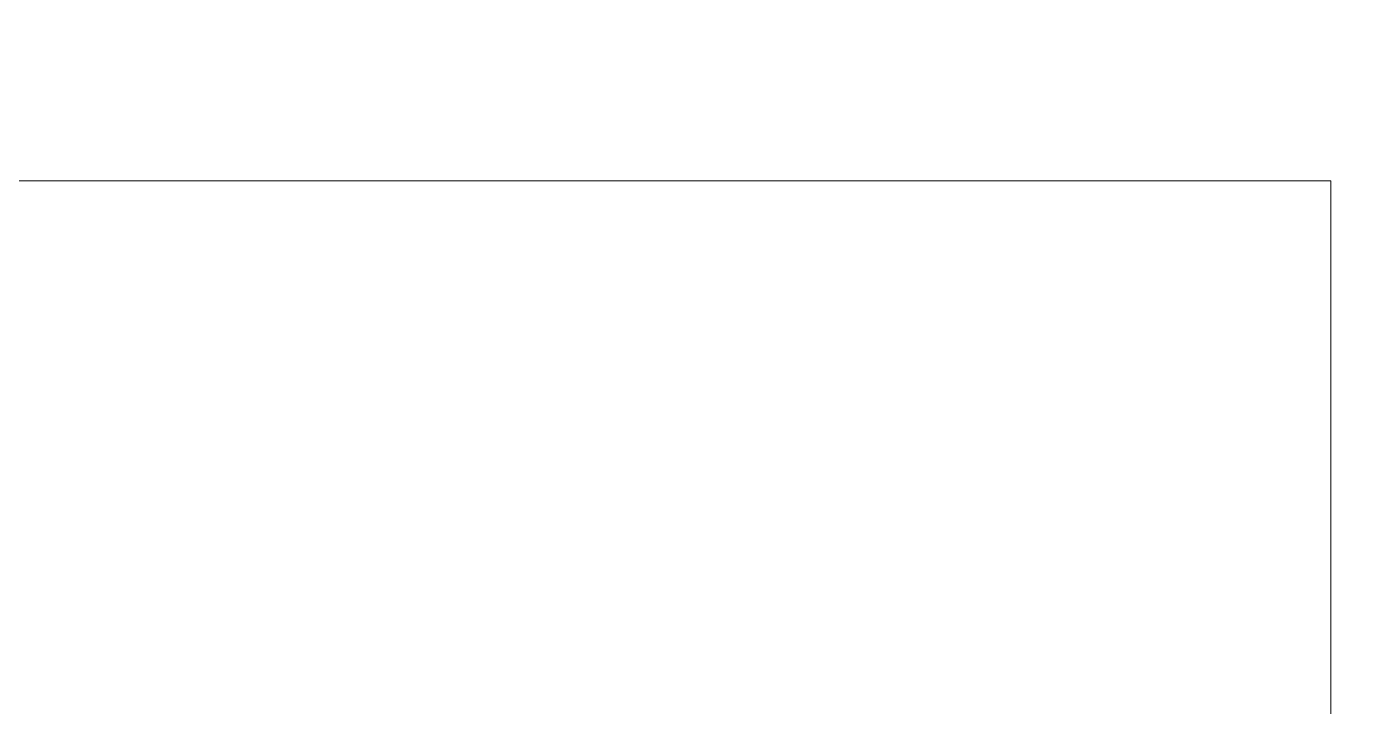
# Model space of a CAD drawing. Header units: millimetres. Extents: x -177800 to -26107, y -132450 to -18386.
# Drawn here: x -163004.48 to -162960.63, y -126534.75 to -126512.28 of the extents above; entities that cross this region are included whole.
import ezdxf

# ---------------------------------------------------------------- set-up
doc = ezdxf.new("R2010")
doc.units = ezdxf.units.MM
doc.layers.add('0-1', color=7, linetype='Continuous', lineweight=5)
for name, color, linetype, lineweight, true_color in [('A-_WALL----_E', 6, 'Continuous', 9, 0xff00ff), ('A-_WALL----_H-2', 9, 'Continuous', 9, 0x808080), ('A-_WALLPRTN_E-1', 6, 'Continuous', 18, 0xff00ff)]:
    doc.layers.add(name, color=color, linetype=linetype, lineweight=lineweight, true_color=true_color)
pattern_1 = [(0, (0, 0), (1016, 254), [83.82, -678.18, 83.82, -678.18, -4064]), (0, (0, 0), (1016, 254), [-1524, 83.82, -1440.18, 83.82, -678.18, -1778]), (0, (0, 0), (1016, 254), [-3810, 83.82, -424.18, 83.82, -1186.18]), (120, (381, 127), (-727.97045, 752.8818), [83.82, -678.18, 83.82, -678.18, -4064]), (120, (381, 127), (-727.97045, 752.8818), [-1524, 83.82, -1440.18, 83.82, -678.18, -1778]), (120, (381, 127), (-727.97045, 752.8818), [-3810, 83.82, -424.18, 83.82, -1186.18]), (240, (508, 635), (-288.02955, -1006.8818), [83.82, -678.18, 83.82, -678.18, -4064]), (240, (508, 635), (-288.02955, -1006.8818), [-1524, 83.82, -1440.18, 83.82, -678.18, -1778]), (240, (508, 635), (-288.02955, -1006.8818), [-3810, 83.82, -424.18, 83.82, -1186.18])]

# ---------------------------------------------------------------- blocks, each defined once
blk = doc.blocks.new('1599_DB_A_BLK3_1STGD_R21_rvt-1-BLK 2 UPPER ROOF PLAN')
at = {"layer": 'A-_WALL----_H-2'}
h = blk.add_hatch(dxfattribs=at)
h.set_pattern_fill('FP_5', color=256, style=0, pattern_type=2)
h.set_pattern_definition(pattern_1)
h.paths.add_polyline_path([(-162961.372, -130142.373), (-162861.372, -130142.373), (-162861.372, -123567.373), (-162961.372, -123567.373), (-162961.372, -129454.682)])
h = blk.add_hatch(dxfattribs=at)
h.set_pattern_fill('FP_5', color=256, style=0, pattern_type=2)
h.set_pattern_definition(pattern_1)
h.paths.add_polyline_path([(-162961.372, -126517.373), (-162961.372, -126417.373), (-164786.372, -126417.373), (-164786.372, -126517.373), (-162986.372, -126517.373)])
at = {"layer": 'A-_WALL----_E'}
for p, q in [((-162961.372, -126517.373), (-162986.372, -126517.373)), ((-162961.372, -126517.373), (-162986.372, -126517.373)), ((-162961.372, -126542.373), (-162961.372, -126517.373)), ((-162961.372, -126517.373), (-162961.372, -126542.373))]:
    blk.add_line(p, q, dxfattribs=at)
at = {"layer": 'A-_WALLPRTN_E-1'}
for p, q in [((-164786.372, -126517.373), (-162986.372, -126517.373)), ((-162986.372, -126517.373), (-164786.372, -126517.373))]:
    blk.add_line(p, q, dxfattribs=at)

msp = doc.modelspace()

# ---------------------------------------------------------------- block references
at = {"layer": '0-1'}
msp.add_blockref('1599_DB_A_BLK3_1STGD_R21_rvt-1-BLK 2 UPPER ROOF PLAN', (0, 0), dxfattribs=at)

doc.saveas('drawing.dxf')
